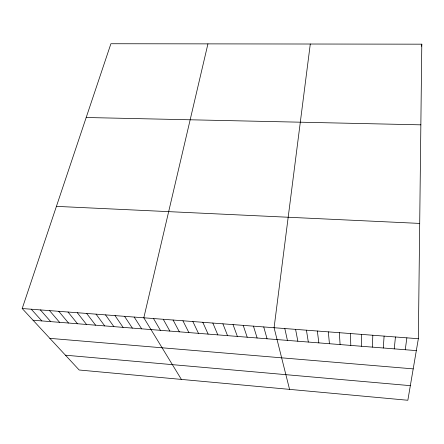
<?xml version="1.0" encoding="UTF-8"?>
<svg xmlns="http://www.w3.org/2000/svg" width="444" height="444" viewBox="0 0 444 444"><rect width="100%" height="100%" fill="white"/><g stroke="black" fill="none" stroke-linecap="round" stroke-linejoin="round"><path stroke-width="0.67" d="M361.566 346.27L361.588 334.399M418.353 338.722L421.8 44.178L110.9 43.734L22.2 308.53L79.171 370.002L407.842 400.266L418.353 338.722L22.2 308.53M372.399 347.13L372.81 335.253M383.289 347.991L384.099 336.114M421.6 46.248L421.8 44.178M394.239 348.862L395.449 336.979M310.289 44.017L274.087 327.728L289.56 389.377M405.25 349.733L406.871 337.851M207.931 43.873L143.817 317.799L181.38 379.415M86.192 117.505L420.857 124.836M56.421 206.371L419.702 223.415M33.039 320.224L416.322 350.61M49.845 338.361L413.203 368.875M65.451 355.2L410.339 385.658M31.269 309.224L41.841 320.923M40.382 309.918L50.694 321.628M49.545 310.617L59.585 322.333M58.752 311.316L68.52 323.038M68.01 312.021L77.5 323.748M77.312 312.731L86.525 324.464M86.663 313.442L95.599 325.186M96.065 314.163L104.717 325.907M105.517 314.879L113.88 326.634M115.018 315.606L123.088 327.367M124.57 316.333L132.345 328.099M134.166 317.066L141.647 328.838M153.524 318.542L160.401 330.325M163.275 319.286L169.847 331.074M173.082 320.03L179.343 331.823M182.939 320.784L188.889 332.578M192.851 321.539L198.479 333.344M202.814 322.294L208.125 334.104M212.831 323.06L217.821 334.876M222.905 323.826L227.561 335.647M233.028 324.597L237.357 336.424M243.207 325.374L247.208 337.201M253.446 326.157L257.104 337.989M263.736 326.939L267.055 338.778M284.809 328.543L287.418 340.393M295.587 329.37L297.841 341.22M306.432 330.192L308.314 342.046M317.338 331.024L318.848 342.885M328.305 331.862L329.442 343.723M339.338 332.7L340.093 344.566M350.427 333.549L350.799 345.415"/></g></svg>
